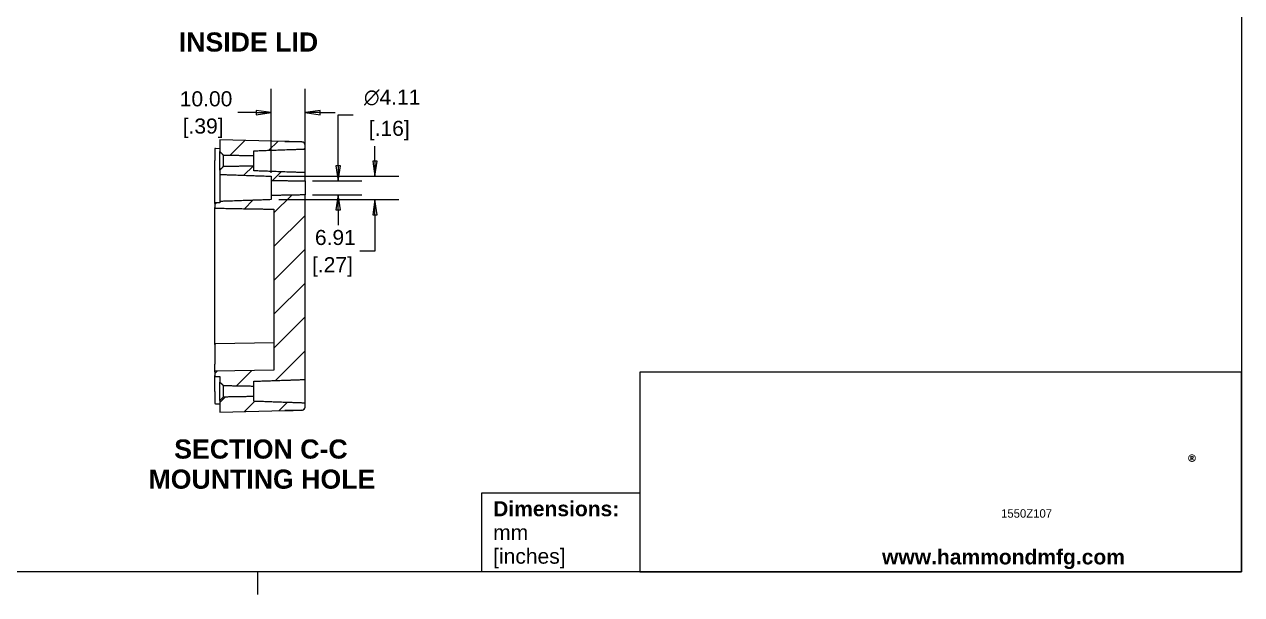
# Model space of a CAD drawing. Header units: millimetres. Extents: x 13 to 608, y 13 to 467.
# Drawn here: x 241.5 to 601.1, y 13.1 to 181.3 of the extents above; entities that cross this region are included whole.
import ezdxf
from ezdxf.enums import TextEntityAlignment as Align

# ---------------------------------------------------------------- set-up
doc = ezdxf.new("R2018")
doc.units = ezdxf.units.MM
doc.header["$LTSCALE"] = 2.222222
for name, color, linetype, lineweight in [('Dimension (ANSI)', 7, 'Continuous', 9), ('Hatch (ANSI)', 7, 'Continuous', 9), ('Sketch Geometry (ANSI)', 7, 'Continuous', 9), ('Symbol (ANSI)', 7, 'Continuous', 9), ('Visible (ANSI)', 7, 'Continuous', 9)]:
    doc.layers.add(name, color=color, linetype=linetype, lineweight=lineweight)
doc.styles.add('Label Text (ANSI)', font='arialbd.ttf')
doc.styles.add('Note Text (ANSI)', font='arial.ttf')
doc.styles.get("Standard").update_dxf_attribs({"font": 'arial.ttf'})
doc.dimstyles.new('Default - mm (ANSI)', dxfattribs={"dimscale": 2.222222, "dimtxt": 2, "dimasz": 2, "dimexe": 3.175, "dimexo": 1, "dimgap": 0.8, "dimtad": 0, "dimtih": 1, "dimtoh": 1, "dimrnd": 1e-08, "dimzin": 4, "dimdsep": 46, "dimtxsty": 'Note Text (ANSI)', "dimblk": 'Filled-1', "dimcen": 0.09, "dimdle": 10, "dimclrd": 256, "dimclre": 256, "dimclrt": 256, "dimadec": 1, "dimazin": 0, "dimtfac": 1.524, "dimtofl": 0, "dimtmove": 0, "dimatfit": 3, "dimfxl": 1, "dimtolj": 1, "dimtzin": 0, "dimlwd": -1, "dimlwe": -1, "dimarcsym": 0})

# ---------------------------------------------------------------- blocks, each defined once
blk = doc.blocks.new('Title Blocks HAMMOND')
at = {"layer": 'Sketch Geometry (ANSI)'}
for p, q in [((274.4, 31.5), (194.4, 31.5)), ((194.4, 31.5), (194.4, 5)), ((274.4, 5), (274.4, 31.5)), ((173.4, 5), (173.4, 15.5)), ((173.4, 15.5), (194.4, 15.5)), ((194.4, 15.5), (194.4, 5)), ((194.4, 5), (173.4, 5)), ((194.4, 5), (274.4, 5))]:
    blk.add_line(p, q, dxfattribs=at)
at = {"layer": 'Symbol (ANSI)', "insert": (267.22, 20.45), "char_height": 2, "attachment_point": 1, "style": 'Note Text (ANSI)'}
blk.add_mtext('\\fCalibri|b1|i0;\\H2.0000;®\\fCalibri|b1|i0;\\H21.7410;\\P', dxfattribs=at)
at = {"layer": 'Symbol (ANSI)', "insert": (174.9, 9.94), "char_height": 2, "width": 30.7233, "attachment_point": 4, "line_spacing_factor": 0.944221, "style": 'Note Text (ANSI)'}
blk.add_mtext('\\fArial|b1|i0;\\H2.0000;Dimensions:\\fArial|b0|i0;\\H2.0000;\\Pmm\\P[inches]', dxfattribs=at)
at = {"layer": 'Symbol (ANSI)', "insert": (226.6, 6.69), "char_height": 2, "width": 32.2927, "attachment_point": 4, "style": 'Note Text (ANSI)'}
blk.add_mtext('\\fArial|b1|i0;\\H2.0000;www.hammondmfg.com', dxfattribs=at)
at = {"layer": 'Symbol (ANSI)', "lineweight": 30, "flags": 104}
blk.add_attdef('<TITLE>', text='', height=5, dxfattribs=at).set_placement((242.42, 13.32), align=Align.MIDDLE_CENTER)
blk = doc.blocks.new('Borders Default Border')
at = {"layer": 'Sketch Geometry (ANSI)'}
blk.add_line((139.7, 8.89), (139.7, 5.87), dxfattribs=at)
at = {"layer": 'Sketch Geometry (ANSI)', "flags": 128}
blk.add_lwpolyline([(8.89, 8.89), (8.89, 207.01), (270.51, 207.01), (270.51, 8.89), (8.89, 8.89)], dxfattribs=at)
blk = doc.blocks.new('Filled-1')
at = {"color": 0}
for p, q in [((0, 0), (-1, 0.15)), ((-1, 0.15), (-1, -0.15)), ((-1, 0), (0, 0)), ((-1, -0.15), (0, 0))]:
    blk.add_line(p, q, dxfattribs=at)
at = {"color": 0, "flags": 128}
blk.add_lwpolyline([(-1, -0.15), (0, 0), (-1, 0.15), (-1, -0.15)], dxfattribs=at)
at = {"color": 0}
blk.add_solid([(-1, -0.15), (0, 0), (-1, 0.15), (-1, -0.15)], dxfattribs=at)
blk = doc.blocks.new('*D36')
at = {"layer": 'Defpoints', "color": 0, "transparency": 16777216}
for p in [(324.48, 135.1), (324.48, 130.99), (334.22, 130.99)]:
    blk.add_point(p, dxfattribs=at)
at = {"layer": 'Dimension (ANSI)', "transparency": 16777216}
for p, q in [((334.22, 139.54), (334.22, 154.59)), ((334.22, 154.59), (338.66, 154.59)), ((326.7, 135.1), (341.27, 135.1)), ((326.7, 130.99), (341.27, 130.99)), ((334.22, 126.55), (334.22, 122.1))]:
    blk.add_line(p, q, dxfattribs=at)
at = {"layer": 'Dimension (ANSI)', "transparency": 16777216, "xscale": 4.444444444444445, "yscale": 4.444444444444445, "zscale": 4.444444444444445}
for p, rotation in [((334.22, 135.1), 270), ((334.22, 130.99), 90)]:
    blk.add_blockref('Filled-1', p, dxfattribs=dict(at, rotation=rotation))
at = {"layer": 'Dimension (ANSI)', "transparency": 16777216, "attachment_point": 5, "style": 'Note Text (ANSI)'}
for s, insert, char_height in [('\\A1; {\\fAIGDT|b0|i0;\\H4.4444;\\ln}\\fArial|b0|i0;\\H4.4444;4.11', (349.33, 159.71), 4.4444), ('\\A1;[.16]', (349.33, 149.97), 4.444)]:
    blk.add_mtext(s, dxfattribs=dict(at, insert=insert, char_height=char_height))
blk = doc.blocks.new('*D37')
at = {"layer": 'Defpoints', "color": 0, "transparency": 16777216}
for p in [(314.48, 136.5), (314.48, 129.59), (345.11, 129.59)]:
    blk.add_point(p, dxfattribs=at)
at = {"layer": 'Dimension (ANSI)', "transparency": 16777216}
for p, q in [((345.11, 140.94), (345.11, 145.39)), ((316.7, 136.5), (352.17, 136.5)), ((316.7, 129.59), (352.17, 129.59)), ((345.11, 125.14), (345.11, 114.36)), ((345.11, 114.36), (340.67, 114.36))]:
    blk.add_line(p, q, dxfattribs=at)
at = {"layer": 'Dimension (ANSI)', "transparency": 16777216, "xscale": 4.444444444444445, "yscale": 4.444444444444445, "zscale": 4.444444444444445}
for p, rotation in [((345.11, 136.5), 270), ((345.11, 129.59), 90)]:
    blk.add_blockref('Filled-1', p, dxfattribs=dict(at, rotation=rotation))
at = {"layer": 'Dimension (ANSI)', "transparency": 16777216, "char_height": 4.444, "attachment_point": 5, "style": 'Note Text (ANSI)'}
for s, insert in [('\\A1; 6.91', (332.55, 118.4)), ('\\A1;[.27]', (332.55, 109.73))]:
    blk.add_mtext(s, dxfattribs=dict(at, insert=insert))
blk = doc.blocks.new('*D41')
at = {"layer": 'Defpoints', "color": 0, "transparency": 16777216}
for p in [(314.48, 155.27), (314.48, 135.27), (324.48, 135.1)]:
    blk.add_point(p, dxfattribs=at)
at = {"layer": 'Dimension (ANSI)', "transparency": 16777216}
for p, q in [((314.48, 137.5), (314.48, 162.32)), ((324.48, 137.32), (324.48, 162.32)), ((310.03, 155.27), (304.61, 155.27)), ((328.92, 155.27), (333.37, 155.27))]:
    blk.add_line(p, q, dxfattribs=at)
at = {"layer": 'Dimension (ANSI)', "transparency": 16777216, "xscale": 4.444444444444445, "yscale": 4.444444444444445, "zscale": 4.444444444444445}
blk.add_blockref('Filled-1', (314.48, 155.27), dxfattribs=at)
at = {"layer": 'Dimension (ANSI)', "transparency": 16777216, "xscale": 4.444444444444445, "yscale": 4.444444444444445, "zscale": 4.444444444444445, "rotation": 180}
blk.add_blockref('Filled-1', (324.48, 155.27), dxfattribs=at)
at = {"layer": 'Dimension (ANSI)', "transparency": 16777216, "char_height": 4.444, "attachment_point": 5, "style": 'Note Text (ANSI)'}
for s, insert in [('\\A1; 10.00', (294.35, 159.31)), ('\\A1;[.39]', (294.35, 150.64))]:
    blk.add_mtext(s, dxfattribs=dict(at, insert=insert))

msp = doc.modelspace()

# ---------------------------------------------------------------- hatches: boundary and pattern name
at = {"layer": 'Hatch (ANSI)'}
h = msp.add_hatch(dxfattribs=at)
h.set_pattern_fill('ANSI31', color=256, scale=56.444444, style=0)
h.set_pattern_definition([(45, (0, 0), (-4.98903, 4.98903), [])])
edge = h.paths.add_edge_path()
edge.add_spline(control_points=[(299.279, 143.777), (299.906, 143.147), (300.297, 142.75)], knot_values=[0, 0, 0, 0.1446262, 0.1446262, 0.1446262], weights=[1, 1.0273601, 1], degree=2, periodic=0)
edge.add_line((300.297, 142.75), (309.279, 142.59))
edge.add_line((309.279, 142.59), (309.279, 143.998))
edge.add_line((309.279, 143.998), (324.479, 144.531))
edge.add_line((324.479, 144.531), (324.479, 145.608))
edge.add_spline(control_points=[(324.479, 145.608), (324.479, 145.731), (324.457, 145.852), (324.367, 146.087), (324.298, 146.196), (324.119, 146.388), (324.01, 146.466), (323.768, 146.575), (323.638, 146.604), (323.506, 146.608)], knot_values=[-0.1549575, -0.1549575, -0.1549575, -0.1549575, -0.1181538, -0.1181538, -0.0796472, -0.0796472, -0.0396105, -0.0396105, -0.0000509, -0.0000509, -0.0000509, -0.0000509], degree=3, periodic=0)
edge.add_ellipse((318.298, 140.744), major_axis=(229.209, -6.002), ratio=0.026168, start_angle=88.73728, end_angle=90)
edge.add_line((318.455, 146.742), (299.279, 147.244))
edge.add_line((299.279, 147.244), (299.279, 143.777))
edge = h.paths.add_edge_path()
edge.add_line((299.279, 137.032), (314.479, 136.5))
edge.add_line((314.479, 136.5), (314.479, 135.274))
edge.add_line((314.479, 135.274), (324.479, 135.097))
edge.add_line((324.479, 135.097), (324.479, 137.557))
edge.add_line((324.479, 137.557), (309.279, 138.09))
edge.add_line((309.279, 138.09), (309.279, 139.497))
edge.add_line((309.279, 139.497), (300.297, 139.338))
edge.add_spline(control_points=[(300.297, 139.338), (299.906, 138.941), (299.279, 138.31)], knot_values=[0, 0, 0, 0.1446262, 0.1446262, 0.1446262], weights=[1, 1.0273601, 1], degree=2, periodic=0)
edge.add_line((299.279, 138.31), (299.279, 137.032))
edge = h.paths.add_edge_path()
edge.add_spline(control_points=[(323.506, 67.48), (323.628, 67.483), (323.749, 67.509), (323.981, 67.605), (324.089, 67.676), (324.275, 67.86), (324.351, 67.971), (324.453, 68.216), (324.479, 68.347), (324.479, 68.479)], knot_values=[-0.154909, -0.154909, -0.154909, -0.154909, -0.1181956, -0.1181956, -0.0796955, -0.0796955, -0.0396411, -0.0396411, 0, 0, 0, 0], degree=3, periodic=0)
edge.add_line((324.479, 68.479), (324.479, 69.557))
edge.add_line((324.479, 69.557), (309.279, 70.09))
edge.add_line((309.279, 70.09), (309.279, 71.497))
edge.add_line((309.279, 71.497), (300.297, 71.338))
edge.add_spline(control_points=[(300.297, 71.338), (299.906, 70.941), (299.279, 70.31)], knot_values=[0, 0, 0, 0.1446262, 0.1446262, 0.1446262], weights=[1, 1.0273601, 1], degree=2, periodic=0)
edge.add_line((299.279, 70.31), (299.279, 66.844))
edge.add_line((299.279, 66.844), (318.455, 67.346))
edge.add_ellipse((318.298, 73.344), major_axis=(-229.209, -6.002), ratio=0.026168, start_angle=90, end_angle=91.26272)
edge = h.paths.add_edge_path()
edge.add_line((315.279, 79.316), (297.976, 79.013))
edge.add_spline(control_points=[(297.976, 79.013), (297.952, 79.013), (297.924, 79.007), (297.88, 78.989), (297.855, 78.972), (297.82, 78.937), (297.804, 78.913), (297.785, 78.867), (297.779, 78.838), (297.779, 78.813)], knot_values=[0.0003463, 0.0003463, 0.0003463, 0.0003463, 0.0074018, 0.0074018, 0.0148083, 0.0148083, 0.0222208, 0.0222208, 0.0296387, 0.0296387, 0.0296387, 0.0296387], degree=3, periodic=0)
edge.add_line((297.779, 78.813), (297.779, 77.657))
edge.add_spline(control_points=[(297.779, 77.657), (297.779, 77.632), (297.785, 77.603), (297.804, 77.557), (297.82, 77.532), (297.855, 77.497), (297.88, 77.481), (297.924, 77.462), (297.952, 77.457), (297.976, 77.456)], knot_values=[0.0296494, 0.0296494, 0.0296494, 0.0296494, 0.0370752, 0.0370752, 0.0444935, 0.0444935, 0.0519017, 0.0519017, 0.0589549, 0.0589549, 0.0589549, 0.0589549], degree=3, periodic=0)
edge.add_line((297.976, 77.456), (299.279, 77.433))
edge.add_line((299.279, 77.433), (299.279, 75.777))
edge.add_spline(control_points=[(299.279, 75.777), (299.906, 75.147), (300.297, 74.75)], knot_values=[0, 0, 0, 0.1446262, 0.1446262, 0.1446262], weights=[1, 1.0273601, 1], degree=2, periodic=0)
edge.add_line((300.297, 74.75), (309.279, 74.59))
edge.add_line((309.279, 74.59), (309.279, 75.998))
edge.add_line((309.279, 75.998), (324.479, 76.531))
edge.add_line((324.479, 76.531), (324.479, 130.99))
edge.add_line((324.479, 130.99), (314.479, 130.814))
edge.add_line((314.479, 130.814), (314.479, 129.587))
edge.add_line((314.479, 129.587), (299.279, 129.055))
edge.add_line((299.279, 129.055), (299.279, 128.654))
edge.add_line((299.279, 128.654), (297.976, 128.631))
edge.add_spline(control_points=[(297.976, 128.631), (297.952, 128.631), (297.924, 128.625), (297.88, 128.606), (297.855, 128.59), (297.82, 128.555), (297.804, 128.53), (297.785, 128.485), (297.779, 128.455), (297.779, 128.431)], knot_values=[0.0596475, 0.0596475, 0.0596475, 0.0596475, 0.0667007, 0.0667007, 0.0741089, 0.0741089, 0.0815272, 0.0815272, 0.088953, 0.088953, 0.088953, 0.088953], degree=3, periodic=0)
edge.add_line((297.779, 128.431), (297.779, 127.274))
edge.add_spline(control_points=[(297.779, 127.274), (297.779, 127.249), (297.785, 127.22), (297.804, 127.175), (297.82, 127.15), (297.855, 127.115), (297.88, 127.099), (297.924, 127.08), (297.952, 127.074), (297.976, 127.074)], knot_values=[0.0889185, 0.0889185, 0.0889185, 0.0889185, 0.0963363, 0.0963363, 0.1037489, 0.1037489, 0.1111554, 0.1111554, 0.1182109, 0.1182109, 0.1182109, 0.1182109], degree=3, periodic=0)
edge.add_line((297.976, 127.074), (315.279, 126.772))
edge.add_line((315.279, 126.772), (315.279, 79.316))

# ---------------------------------------------------------------- linework, layer by layer
at = {"layer": 'Visible (ANSI)'}
for p, q in [((297.779, 144.521), (297.779, 141.144)), ((297.976, 144.721), (299.279, 144.744)), ((318.455, 146.742), (299.279, 147.244)), ((299.279, 147.244), (299.279, 143.777)), ((309.279, 142.59), (309.279, 143.998)), ((318.455, 146.742), (323.505, 146.609)), ((324.479, 144.531), (324.479, 145.608)), ((324.479, 137.557), (324.479, 144.531)), ((297.779, 133.044), (297.779, 141.144)), ((299.279, 138.31), (299.279, 143.777)), ((300.297, 142.75), (300.297, 139.338)), ((309.279, 139.497), (309.279, 142.59)), ((299.279, 138.31), (299.279, 137.032)), ((299.279, 137.032), (299.279, 129.055)), ((309.279, 138.09), (309.279, 139.497)), ((324.479, 135.097), (324.479, 137.557)), ((314.479, 136.5), (314.479, 135.274)), ((314.479, 135.274), (314.479, 130.814)), ((324.479, 135.097), (324.479, 130.99)), ((297.779, 128.431), (297.779, 133.044)), ((314.479, 130.814), (314.479, 129.587)), ((324.479, 76.531), (324.479, 130.99)), ((297.779, 128.431), (297.779, 127.274)), ((297.779, 89.044), (297.779, 127.274)), ((299.279, 128.654), (297.976, 128.631)), ((299.279, 129.055), (299.279, 128.654)), ((315.279, 126.772), (315.279, 79.316)), ((297.779, 86.821), (297.779, 89.044)), ((297.779, 86.821), (297.779, 81.044)), ((315.279, 87.323), (297.976, 87.021)), ((297.779, 78.813), (297.779, 81.044)), ((315.279, 79.316), (297.976, 79.013)), ((297.779, 78.813), (297.779, 77.657)), ((297.779, 73.044), (297.779, 77.657)), ((297.976, 77.456), (299.279, 77.433)), ((299.279, 77.433), (299.279, 75.777)), ((299.279, 70.31), (299.279, 75.777)), ((309.279, 74.59), (309.279, 75.998)), ((324.479, 69.557), (324.479, 76.531)), ((297.779, 72.944), (297.779, 73.044)), ((297.779, 72.944), (297.779, 69.566)), ((300.297, 74.75), (300.297, 71.338)), ((309.279, 71.497), (309.279, 74.59)), ((297.976, 69.366), (299.279, 69.344)), ((299.279, 70.31), (299.279, 66.844)), ((309.279, 70.09), (309.279, 71.497)), ((324.479, 68.479), (324.479, 69.557)), ((299.279, 66.844), (318.455, 67.346)), ((323.505, 67.478), (318.455, 67.346))]:
    msp.add_line(p, q, dxfattribs=at)
for centre, radius, start, end in [((297.979, 144.521), 0.2, 91, 180), ((323.479, 145.61), 1, 0, 88.5), ((297.979, 86.821), 0.2, 91, 180), ((297.979, 69.566), 0.2, 180, 269), ((323.479, 68.478), 1, 271.5, 0)]:
    msp.add_arc(centre, radius, start, end, dxfattribs=at)
for centre, major_axis, start_param, end_param in [((318.298, 140.744), (229.209, -6.002), 1.5487578, 1.5707963), ((318.298, 73.344), (-229.209, -6.002), 1.5707963, 1.5928349)]:
    msp.add_ellipse(centre, major_axis=major_axis, ratio=0.026168, start_param=start_param, end_param=end_param, dxfattribs=at)
for points, weights in [([(309.279, 143.998), (316.25, 144.242), (324.479, 144.531)], [1, 1.00341288762, 1]), ([(299.279, 143.777), (299.906, 143.147), (300.297, 142.75)], [1, 1.02736007455, 1]), ([(300.297, 142.75), (305.008, 142.666), (309.279, 142.59)], [1, 1.00116376029, 1]), ([(300.297, 139.338), (299.906, 138.941), (299.279, 138.31)], [1, 1.02736007454, 1]), ([(299.279, 137.032), (307.423, 136.747), (314.479, 136.5)], [1, 1.00255133104, 1]), ([(309.279, 139.497), (305.008, 139.421), (300.297, 139.338)], [1, 1.00116376029, 1]), ([(324.479, 137.557), (316.25, 137.845), (309.279, 138.09)], [1, 1.00341288762, 1]), ([(314.479, 135.274), (319.685, 135.182), (324.479, 135.097)], [1, 1.00083126548, 1]), ([(314.479, 129.587), (307.423, 129.34), (299.279, 129.055)], [1, 1.00255133104, 1]), ([(324.479, 130.99), (319.685, 130.905), (314.479, 130.814)], [1, 1.00083126548, 1]), ([(297.976, 127.074), (306.414, 126.926), (315.279, 126.772)], [1, 1.00039838922, 1.00018772947]), ([(299.279, 75.777), (299.906, 75.147), (300.297, 74.75)], [1, 1.02736007453, 1]), ([(309.279, 75.998), (316.25, 76.242), (324.479, 76.531)], [1, 1.00341288772, 1]), ([(300.297, 74.75), (305.008, 74.666), (309.279, 74.59)], [1, 1.00116376638, 1]), ([(300.297, 71.338), (299.906, 70.941), (299.279, 70.31)], [1, 1.02736007453, 1]), ([(309.279, 71.497), (305.008, 71.421), (300.297, 71.338)], [1, 1.00116376638, 1]), ([(324.479, 69.557), (316.25, 69.845), (309.279, 70.09)], [1, 1.00341288772, 1])]:
    msp.add_rational_spline(points, weights, degree=2, dxfattribs=at)
for points, knots in [([(324.479, 145.608), (324.479, 145.731), (324.457, 145.852), (324.367, 146.087), (324.298, 146.196), (324.119, 146.388), (324.01, 146.466), (323.768, 146.575), (323.638, 146.604), (323.506, 146.608)], [-0.15495754, -0.15495754, -0.15495754, -0.15495754, -0.11815379, -0.11815379, -0.07964724, -0.07964724, -0.03961052, -0.03961052, -0.00005087, -0.00005087, -0.00005087, -0.00005087]), ([(297.976, 128.631), (297.952, 128.631), (297.924, 128.625), (297.88, 128.606), (297.855, 128.59), (297.82, 128.555), (297.804, 128.53), (297.785, 128.485), (297.779, 128.455), (297.779, 128.431)], [0.059647487, 0.059647487, 0.059647487, 0.059647487, 0.066700712, 0.066700712, 0.074108923, 0.074108923, 0.081527177, 0.081527177, 0.088952974, 0.088952974, 0.088952974, 0.088952974]), ([(297.779, 127.274), (297.779, 127.249), (297.785, 127.22), (297.804, 127.175), (297.82, 127.15), (297.855, 127.115), (297.88, 127.099), (297.924, 127.08), (297.952, 127.074), (297.976, 127.074)], [0.088918464, 0.088918464, 0.088918464, 0.088918464, 0.096336321, 0.096336321, 0.103748856, 0.103748856, 0.111155399, 0.111155399, 0.118210889, 0.118210889, 0.118210889, 0.118210889]), ([(297.976, 79.013), (297.952, 79.013), (297.924, 79.007), (297.88, 78.989), (297.855, 78.972), (297.82, 78.937), (297.804, 78.913), (297.785, 78.867), (297.779, 78.838), (297.779, 78.813)], [0.000346276, 0.000346276, 0.000346276, 0.000346276, 0.007401766, 0.007401766, 0.014808309, 0.014808309, 0.022220844, 0.022220844, 0.029638701, 0.029638701, 0.029638701, 0.029638701]), ([(297.779, 77.657), (297.779, 77.632), (297.785, 77.603), (297.804, 77.557), (297.82, 77.532), (297.855, 77.497), (297.88, 77.481), (297.924, 77.462), (297.952, 77.457), (297.976, 77.456)], [0.02964945, 0.02964945, 0.02964945, 0.02964945, 0.037075247, 0.037075247, 0.0444935, 0.0444935, 0.051901711, 0.051901711, 0.058954936, 0.058954936, 0.058954936, 0.058954936]), ([(323.506, 67.48), (323.628, 67.483), (323.749, 67.509), (323.981, 67.605), (324.089, 67.676), (324.275, 67.86), (324.351, 67.971), (324.453, 68.216), (324.479, 68.347), (324.479, 68.479)], [-0.15490898, -0.15490898, -0.15490898, -0.15490898, -0.11819562, -0.11819562, -0.07969547, -0.07969547, -0.03964114, -0.03964114, 0, 0, 0, 0])]:
    msp.add_open_spline(points, degree=3, knots=knots, dxfattribs=at)

# ---------------------------------------------------------------- block references
at = {"xscale": 2.222222222222222, "yscale": 2.222222222222222, "zscale": 2.222222222222222}
msp.add_blockref('Borders Default Border', (0, 0), dxfattribs=at)
ref = msp.add_blockref('Title Blocks HAMMOND', (-8.644, 8.644), dxfattribs=dict(xscale=2.222222222222222, yscale=2.222222222222222, zscale=2.222222222222222))
lines = msp.add_mtext('1550Z107', dxfattribs={"layer": 'Symbol (ANSI)', "insert": (530.069, 38.254), "char_height": 2.5, "attachment_point": 1})
ref.add_attrib('<TITLE>', '', (530.069, 38.254), dxfattribs={"flags": 104}).embed_mtext(lines)

# ---------------------------------------------------------------- texts
at = {"layer": 'Symbol (ANSI)', "attachment_point": 7, "style": 'Label Text (ANSI)'}
for s, insert, char_height in [('INSIDE LID', (287.151, 173.2), 5.6444), ('SECTION C-C', (285.794, 53.108), 5.64444), ('MOUNTING HOLE', (278.202, 44.23), 5.64444)]:
    msp.add_mtext(s, dxfattribs=dict(at, insert=insert, char_height=char_height))

# ---------------------------------------------------------------- dimensions: what is measured, and where the dimension line sits
at = {"layer": 'Dimension (ANSI)'}
dim = msp.add_linear_dim(base=(314.479, 155.266), p1=(324.479, 135.097), p2=(314.479, 135.274), text=' <>\\X[.39]', dimstyle='Default - mm (ANSI)', override={"dimgap": 0.8, "dimtih": 0, "dimtoh": 0, "dimdec": 2, "dimpost": '\\X', "dimtol": 0, "dimlim": 0, "dimtp": 0, "dimtm": 0, "dimtdec": 2, "dimatfit": 1}, dxfattribs=at)
dim.commit()
dim.dimension.update_dxf_attribs({"geometry": '*D41', "text_midpoint": (294.348, 155.266), "dimtype": 160})
for base, p1, p2, text, picture, middle in [((334.218, 130.99), (324.479, 135.097), (324.479, 130.99), ' {\\fAIGDT|b0|i0;\\H4.4444;\\ln}\\fArial|b0|i0;\\H4.4444;<>\\X[.16]', '*D36', (349.335, 154.592)), ((345.11, 129.587), (314.479, 136.5), (314.479, 129.587), ' <>\\X[.27]', '*D37', (332.554, 114.356))]:
    dim = msp.add_linear_dim(base=base, p1=p1, p2=p2, angle=90, text=text, dimstyle='Default - mm (ANSI)', override={"dimgap": 0.8, "dimdec": 2, "dimpost": '\\X', "dimtol": 0, "dimlim": 0, "dimtp": 0, "dimtm": 0, "dimtdec": 2, "dimatfit": 1}, dxfattribs=at)
    dim.commit()
    dim.dimension.update_dxf_attribs({"geometry": picture, "text_midpoint": middle, "dimtype": 160})

doc.saveas('drawing.dxf')
